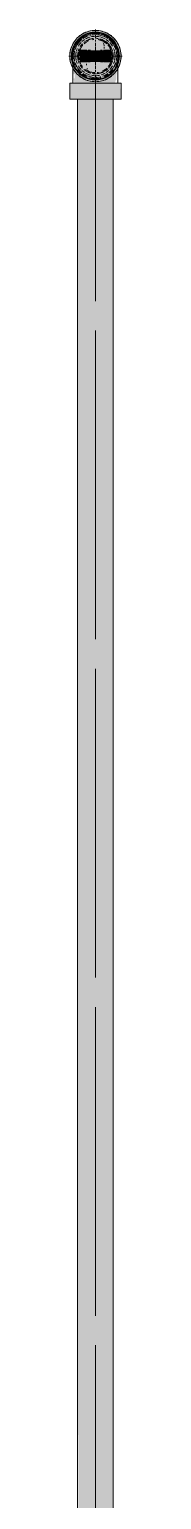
# Model space of a CAD drawing. Header units: millimetres. Extents: x -4000 to 187956, y -58990 to 162485.
# Drawn here: x 51725 to 51775, y 71095 to 72475 of the extents above; entities that cross this region are included whole.
import ezdxf

# ---------------------------------------------------------------- set-up
doc = ezdxf.new("R2010")
doc.units = ezdxf.units.MM
doc.linetypes.add('Dash 1_16_', pattern=[317.5, 158.75, -158.75])
for name, color, linetype, lineweight in [('F-SPRN', 3, 'Continuous', 9), ('P-PIPE', 3, 'Continuous', 9), ('P-PIPE-CNTR', 3, 'Continuous', 9)]:
    doc.layers.add(name, color=color, linetype=linetype, lineweight=lineweight)

# ---------------------------------------------------------------- blocks, each defined once
blk = doc.blocks.new('Sprinkler_Up - DN20-V445-0_000')
at = {"layer": 'F-SPRN', "transparency": 33554534}
for points in [[(-13.5, 0), (-3.9, 0.7), (-1.7, 2.9), (-1.2, 3.5), (-0.6, 4), (0.6, 4), (1.2, 3.5), (1.7, 2.9), (4.6, 0), (22.2, 0), (18, 13.1), (6.9, 21.2), (-6.9, 21.2), (-18, 13.1), (-22.2, 0)], [(0, -16.7), (4.3, -16.1), (12.9, -9.9), (16.1, -4.3), (16.1, 4.3), (11.8, 11.8), (8.3, 14.4), (0, 16.7), (-4.3, 16.1), (-11.8, 11.8), (-16.1, 4.3), (-16.1, -4.3), (-11.8, -11.8), (-8.3, -14.4)], [(0, -15.6), (7.8, -13.5), (13.5, -7.8), (15.1, -4), (15.1, 4), (13.5, 7.8), (7.8, 13.5), (0, 15.6), (-7.8, 13.5), (-11, 11), (-15.1, 4), (-15.1, -4), (-11, -11), (-7.8, -13.5)], [(3.4, -21.2), (6.9, -21.2), (18, -13.1), (22.2, 0), (3.9, -0.7), (1.7, -2.9), (1.2, -3.5), (0.6, -4), (-0.6, -4), (-1.2, -3.5), (-1.7, -2.9), (-4.6, 0), (-22.2, 0), (-18, -13.1), (-6.9, -21.2), (0, -21.2)], [(-10.9, -5.5), (-10.9, 5.4), (-14.5, 5.4), (-14.5, -5.5)], [(-7.7, -5.5), (-7.7, 5.4), (-10.9, 5.4), (-10.9, -5.5)], [(0, -5.5), (0, 5.4), (-7.7, 5.4), (-7.7, -5.5)], [(0, 0), (5.7, 0), (2.9, 4.9), (-2.9, 4.9), (-5.7, 0)], [(2.9, -4.9), (5.7, 0), (-5.7, 0), (-2.9, -4.9)], [(-4.6, 0), (4.6, 0), (0, 4.6)], [(0, -4.6), (4.6, 0), (-4.6, 0)], [(0, -2.6), (1.3, 0), (-1.8, 0)], [(-1.3, 0), (1.8, 0), (0, 2.6)], [(7.7, -5.5), (7.7, 5.4), (0, 5.4), (0, -5.5)], [(10.9, -5.5), (10.9, 5.4), (7.7, 5.4), (7.7, -5.5)], [(14.5, -5.5), (14.5, 5.4), (10.9, 5.4), (10.9, -5.5)]]:
    blk.add_hatch(color=1, dxfattribs=at).paths.add_polyline_path(points)
at = {"layer": 'F-SPRN', "color": 1}
for p, q in [((-11.5, 5.4), (-14.5, 5.4)), ((-14.5, 5.4), (-11.3, 5.4)), ((-14.5, 5.4), (-14.5, 3.7)), ((-14.5, 3.3), (-14.5, 0)), ((-11.5, 5.4), (-11.5, 4)), ((-10.9, 1.9), (-10.9, 3.6)), ((-10.8, 5.4), (-8, 5.4)), ((-8.1, 5.4), (-10.8, 5.4)), ((-8.1, 5.4), (-8.1, 2.8)), ((-8.1, 2.5), (-8.1, 0.7)), ((-7.7, 4.8), (-7.7, 2.7)), ((-7.7, 4.8), (-7.7, 2.7)), ((-7.7, 2.1), (-7.7, 0.5)), ((-7.7, 2.1), (-7.7, 0.5)), ((-6.7, 5.4), (-4.7, 5.4)), ((-5.8, 3.8), (-5.8, 2.2)), ((-2.1, 0), (-2.1, 0)), ((-2.1, 0), (-2.1, -0.1)), ((-1.6, 1.3), (-1.7, 1.2)), ((-1.5, 1.4), (-1.6, 1.3)), ((-1.6, 1.3), (-1.6, 1.3)), ((-1.5, 1.5), (-1.5, 1.4)), ((-1.1, 1.8), (-1.2, 1.7)), ((-1, 1.8), (-1.1, 1.8)), ((-0.6, 2), (-0.7, 2)), ((-0.6, 2), (-0.6, 2)), ((-0.5, 2), (-0.6, 2)), ((-0.4, 2), (-0.5, 2)), ((-0.3, 2.1), (-0.4, 2)), ((0, 2.1), (-0.1, 2.1)), ((-0.1, 2.1), (-0.1, 2.1)), ((0.1, 2.1), (0, 2.1)), ((2.1, 0.1), (2.1, 0.2)), ((2.1, 0.2), (2.1, 0.2)), ((2.1, 0), (2.1, 0.1)), ((2.1, 0), (2.1, 0)), ((4.7, 5.4), (6.5, 5.4)), ((7.7, 5.4), (10.8, 5.4)), ((7.7, 5.2), (7.7, 2.7)), ((7.7, 5.2), (7.7, 2.7)), ((7.7, 2.3), (7.7, 0.5)), ((7.7, 2.3), (7.7, 0.5)), ((10.8, 5.4), (8.1, 5.4)), ((8.1, 5.4), (8.1, 2.8)), ((8.1, 2.5), (8.1, 0.4)), ((10.9, 5.4), (14.5, 5.4)), ((10.9, 3.6), (10.9, 0.2)), ((14.5, 5.4), (11.5, 5.4)), ((11.5, 5.4), (11.5, 4)), ((11.5, 3), (11.5, 0.2)), ((14.5, 5.4), (14.5, -5.5)), ((-14.5, -1.3), (-14.5, -3.7)), ((-11.1, -5.5), (-14.5, -5.5)), ((-14.5, -5.5), (-11.5, -5.5)), ((-10.9, -2.6), (-10.9, -1.3)), ((-10.8, -5.5), (-8.1, -5.5)), ((-7.8, -5.5), (-10.8, -5.5)), ((-8.1, -4.2), (-8.1, -5.5)), ((-7.7, -2.7), (-7.7, -4)), ((-7.7, -2.7), (-7.7, -4)), ((-7, -5.5), (-5.8, -5.5)), ((-4.8, -5.5), (-7, -5.5)), ((-5.8, -2.3), (-5.8, -3.8)), ((-2.1, -0.2), (-2.1, -0.3)), ((0, -2.1), (0.1, -2.1)), ((7, -5.5), (4.8, -5.5)), ((5.8, -2.2), (5.8, -3.8)), ((5.8, -5.5), (7, -5.5)), ((7.7, -0.5), (7.7, -2.3)), ((7.7, -0.5), (7.7, -2.3)), ((7.7, -2.7), (7.7, -5.4)), ((7.7, -2.7), (7.7, -5.4)), ((10.8, -5.5), (7.7, -5.5)), ((8.1, -0.4), (8.1, -2.5)), ((8.1, -2.8), (8.1, -5.5)), ((8.1, -5.5), (10.8, -5.5)), ((10.9, -0.2), (10.9, -3.6)), ((14.5, -5.5), (10.9, -5.5)), ((11.5, -0.2), (11.5, -3)), ((11.5, -4), (11.5, -5.5)), ((11.5, -5.5), (14.5, -5.5))]:
    blk.add_line(p, q, dxfattribs=at)
at = {"layer": 'F-SPRN', "color": 1, "flags": 128}
for points in [[(-2, 0.6), (-2, 0.5), (-2, 0.5), (-2, 0.4), (-2.1, 0.3), (-2.1, 0.2)], [(-2.1, 0.2), (-2.1, 0.1), (-2.1, 0)], [(-1.8, 1.1), (-1.8, 1), (-1.9, 0.9), (-1.9, 0.8), (-1.9, 0.8), (-2, 0.7), (-2, 0.6)], [(-1.7, 1.2), (-1.7, 1.1), (-1.8, 1.1)], [(-1.3, 1.6), (-1.4, 1.6), (-1.4, 1.5), (-1.5, 1.5)], [(-1.2, 1.7), (-1.2, 1.7), (-1.3, 1.6)], [(-0.9, 1.9), (-0.9, 1.9), (-1, 1.8)], [(-0.7, 2), (-0.8, 1.9), (-0.9, 1.9)], [(-0.1, 2.1), (-0.2, 2.1), (-0.3, 2.1)], [(0.3, 2.1), (0.2, 2.1), (0.1, 2.1)], [(0.7, 2), (0.6, 2), (0.5, 2), (0.4, 2), (0.4, 2), (0.3, 2.1)], [(1, 1.8), (0.9, 1.9), (0.8, 1.9), (0.8, 1.9), (0.7, 2)], [(2.1, 0.2), (2.1, 0.3), (2, 0.4), (2, 0.5), (2, 0.6), (2, 0.7), (1.9, 0.7), (1.9, 0.8), (1.9, 0.9), (1.8, 1), (1.8, 1), (1.8, 1.1), (1.7, 1.2), (1.7, 1.2), (1.6, 1.3), (1.6, 1.4), (1.5, 1.4), (1.4, 1.5), (1.4, 1.5), (1.3, 1.6), (1.3, 1.7), (1.2, 1.7), (1.1, 1.7), (1.1, 1.8), (1, 1.8)], [(-2.1, -0.1), (-2.1, -0.2), (-2.1, -0.2)], [(-2.1, -0.3), (-2, -0.4), (-2, -0.5), (-2, -0.6), (-2, -0.7), (-1.9, -0.7), (-1.9, -0.8), (-1.9, -0.9), (-1.8, -1), (-1.8, -1), (-1.8, -1.1), (-1.7, -1.2), (-1.7, -1.2), (-1.6, -1.3), (-1.6, -1.4), (-1.5, -1.4), (-1.4, -1.5), (-1.4, -1.5), (-1.3, -1.6), (-1.3, -1.7), (-1.2, -1.7), (-1.1, -1.7), (-1.1, -1.8), (-1, -1.8), (-0.9, -1.9), (-0.8, -1.9), (-0.8, -1.9), (-0.7, -2), (-0.6, -2), (-0.5, -2), (-0.4, -2), (-0.4, -2), (-0.3, -2.1), (-0.2, -2.1), (-0.1, -2.1), (0, -2.1)], [(0.1, -2.1), (0.1, -2.1), (0.2, -2.1), (0.3, -2.1), (0.4, -2), (0.5, -2), (0.6, -2), (0.6, -2), (0.7, -2), (0.8, -1.9), (0.9, -1.9), (0.9, -1.9), (1, -1.8), (1.1, -1.8), (1.2, -1.7), (1.2, -1.7), (1.3, -1.6), (1.4, -1.6), (1.4, -1.5), (1.5, -1.5), (1.5, -1.4), (1.6, -1.3), (1.6, -1.3), (1.7, -1.2), (1.7, -1.1), (1.8, -1.1), (1.8, -1), (1.9, -0.9), (1.9, -0.8), (1.9, -0.8), (2, -0.7), (2, -0.6), (2, -0.5), (2, -0.5), (2, -0.4), (2.1, -0.3), (2.1, -0.2), (2.1, -0.1), (2.1, 0)]]:
    blk.add_lwpolyline(points, dxfattribs=at)
at = {"layer": 'F-SPRN', "color": 1}
for radius, start, end in [(22.2, 360, 180), (21.9, 126.6942, 143.2701), (21.9, 108.2621, 125.7507), (16.7, 121.4181, 130.5751), (16.7, 121.4181, 130.5751), (16.7, 106.5995, 120), (16.7, 106.5995, 120), (15.6, 114.4363, 119.9813), (15.6, 114.4363, 119.9813), (21.9, 99.348, 107.901), (16.7, 96.4143, 105), (16.7, 96.4143, 105), (21.9, 90.145, 98.8503), (15.6, 95.5762, 100.6843), (15.6, 95.5762, 100.6843), (16.7, 83.0684, 90), (16.7, 83.0684, 90), (21.9, 72.5583, 89.4624), (15.6, 75.573, 80.5892), (15.6, 75.573, 80.5892), (15.6, 67.5614, 74.5481), (15.6, 67.5614, 74.5481), (16.7, 60, 75), (16.7, 60, 75), (15.6, 60.0187, 65.5637), (15.6, 60.0187, 65.5637), (21.9, 54.2493, 71.7379), (16.7, 49.4249, 58.5819), (16.7, 49.4249, 58.5819), (21.9, 36.7299, 53.3058), (21.9, 165.6773, 179.2615), (21.9, 144.7698, 164.8151), (16.7, 167.6802, 180), (16.7, 167.6802, 180), (16.7, 155.3879, 164.9693), (16.7, 155.3879, 164.9693), (15.6, 166.4265, 180), (15.6, 166.4265, 180), (15.6, 150.9409, 165), (15.6, 159.6139, 165), (16.7, 136.7213, 149.931), (16.7, 136.7213, 149.931), (15.6, 150.9409, 156.3845), (15.6, 138.4214, 150), (15.6, 138.4214, 150), (15.6, 120.5262, 133.2078), (15.6, 120.5262, 133.2078), (4.63, 155.7832, 180), (4.63, 155.7832, 180), (4.63, 109.0192, 138.2703), (4.63, 109.0192, 138.2703), (2.56, 109.0192, 168.8278), (2.56, 109.0192, 168.8278), (2.04, 109.0192, 180), (4.63, 17.9592, 90), (4.63, 17.9592, 90), (3.81, 57.0577, 90), (2.56, 14.5599, 90), (2.56, 14.5599, 90), (2.04, 10.4703, 90), (3.81, 16.1605, 43.8358), (15.6, 46.7922, 60), (15.6, 46.7922, 60), (15.6, 30, 41.5786), (15.6, 30, 41.5786), (16.7, 30, 43.2787), (16.7, 30, 43.2787), (15.6, 23.6155, 29.5646), (15.6, 15, 29.5646), (15.6, 15, 20.3861), (16.7, 15, 24.6121), (16.7, 15, 24.6121), (15.6, 360, 13.6618), (15.6, 0, 13.6618), (16.7, 360, 12.3198), (16.7, 0, 12.3198), (21.9, 15.1849, 35.2302), (21.9, 0.7385, 14.3227), (22.2, 180, 360), (21.9, 180.7385, 194.3227), (21.9, 195.1849, 205.2075), (21.9, 207.5667, 215.2302), (21.9, 216.7299, 233.3058), (16.7, 180, 192.3198), (16.7, 180, 192.3198), (16.7, 195.0307, 204.6121), (16.7, 195.0307, 204.6121), (15.6, 181.9082, 193.6618), (15.6, 181.9082, 193.6618), (15.6, 197.3339, 209.5646), (15.6, 197.3339, 209.5646), (16.7, 210.069, 223.2787), (16.7, 210.069, 223.2787), (15.6, 212.5472, 219.5472), (15.6, 212.5472, 219.5472), (16.7, 229.4249, 238.5819), (16.7, 229.4249, 238.5819), (15.6, 233.795, 240), (15.6, 233.795, 240), (15.6, 240.0187, 254.5481), (15.6, 240.0187, 254.5481), (4.63, 197.9592, 0), (4.63, 197.9592, 270), (3.81, 196.1605, 270), (2.56, 191.1677, 0), (2.56, 191.1677, 360), (2.04, 190.4703, 0), (4.63, 270, 360), (3.81, 270, 360), (15.6, 294.4363, 299.9813), (15.6, 294.4363, 299.9813), (15.6, 300, 313.2078), (15.6, 300, 313.2078), (16.7, 301.4181, 310.5751), (16.7, 301.4181, 310.5751), (15.6, 320.4528, 330), (15.6, 320.4528, 330), (16.7, 316.7213, 330), (16.7, 316.7213, 330), (21.9, 306.6942, 323.2701), (15.6, 330.4354, 345), (15.6, 330.4354, 336.3845), (15.6, 339.6139, 345), (15.6, 346.3382, 360), (15.6, 346.3382, 360), (16.7, 335.3879, 345), (16.7, 335.3879, 345), (16.7, 347.6802, 360), (16.7, 347.6802, 360), (21.9, 324.7698, 332.4333), (21.9, 334.7925, 344.8151), (21.9, 345.6773, 359.2615), (21.9, 234.2493, 251.7379), (16.7, 240, 255), (16.7, 240, 255), (21.9, 252.5583, 269.4624), (15.6, 255, 267.64), (15.6, 255, 267.64), (16.7, 263.0684, 270), (16.7, 263.0684, 270), (21.9, 270.145, 278.8503), (15.6, 275.5762, 280.6843), (15.6, 275.5762, 280.6843), (16.7, 276.4143, 285), (16.7, 276.4143, 285), (21.9, 279.348, 287.901), (16.7, 286.5995, 300), (16.7, 286.5995, 300), (21.9, 288.2621, 305.7507)]:
    blk.add_arc((0, 0), radius, start, end, dxfattribs=at)
blk = doc.blocks.new('Steel_Transition_Threaded_HoaPhat - Standard-V440-0_000')
at = {"layer": 'P-PIPE', "lineweight": 13, "transparency": 33554534}
h = blk.add_hatch(color=1, dxfattribs=at)
h.paths.add_polyline_path([(56750, 72427.6), (56755.8, 72428.4), (56761.3, 72430.6), (56765.9, 72434.2), (56770.1, 72440.2), (56771.7, 72444.3), (56772.5, 72450.1), (56771.7, 72455.9), (56769.5, 72461.3), (56765.9, 72466), (56761.3, 72469.6), (56755.8, 72471.8), (56750, 72472.6), (56744.2, 72471.8), (56738.8, 72469.6), (56734.1, 72466), (56730.5, 72461.3), (56728.3, 72455.9), (56727.5, 72450.1), (56729.9, 72440.2), (56730.5, 72438.8), (56734.1, 72434.2), (56738.8, 72430.6), (56744.2, 72428.4)])
h.paths.add_polyline_path([(56750, 72430), (56744.8, 72430.7), (56740, 72432.7), (56735.8, 72435.9), (56732.5, 72440.2), (56730.6, 72444.9), (56729.9, 72450.1), (56730.6, 72455.3), (56732.6, 72460.1), (56735.8, 72464.3), (56740, 72467.5), (56744.8, 72469.5), (56750, 72470.2), (56755.2, 72469.5), (56760.1, 72467.5), (56764.2, 72464.3), (56767.4, 72460.1), (56769.4, 72455.3), (56770.1, 72450.1), (56769.4, 72444.9), (56767.4, 72440), (56764.2, 72435.9), (56760.1, 72432.7), (56755.2, 72430.7)])
for points in [[(56750, 72430), (56750, 72433.7), (56741.8, 72435.9), (56735.8, 72441.9), (56733.6, 72450.1), (56735.8, 72458.3), (56741.8, 72464.3), (56750, 72466.5), (56750, 72470.2), (56744.8, 72469.5), (56740, 72467.5), (56735.8, 72464.3), (56732.6, 72460.1), (56730.6, 72455.3), (56729.9, 72450.1), (56730.6, 72444.9), (56732.6, 72440), (56735.8, 72435.9), (56740, 72432.7), (56744.8, 72430.7)], [(56750, 72431.6), (56754.8, 72432.2), (56759.3, 72434.1), (56765.6, 72440.2), (56766, 72440.8), (56767.9, 72445.3), (56768.5, 72450.1), (56767.9, 72454.9), (56766, 72459.3), (56763.1, 72463.2), (56759.3, 72466.1), (56754.8, 72468), (56750, 72468.6), (56745.2, 72468), (56740.8, 72466.1), (56736.9, 72463.2), (56734, 72459.3), (56732.1, 72454.9), (56731.5, 72450.1), (56732.1, 72445.3), (56734.4, 72440.2), (56736.9, 72437), (56740.8, 72434.1), (56745.2, 72432.2)], [(56750, 72430), (56755.2, 72430.7), (56760.1, 72432.7), (56764.2, 72435.9), (56767.5, 72440.2), (56769.4, 72444.9), (56770.1, 72450.1), (56769.4, 72455.3), (56767.4, 72460.1), (56764.2, 72464.3), (56760.1, 72467.5), (56755.2, 72469.5), (56750, 72470.2), (56750, 72466.5), (56758.2, 72464.3), (56764.2, 72458.3), (56766.4, 72450.1), (56764.2, 72441.9), (56758.2, 72435.9), (56750, 72433.7)]]:
    blk.add_hatch(color=1, dxfattribs=at).paths.add_polyline_path(points)
at = {"layer": 'P-PIPE', "color": 20, "lineweight": 13}
for radius, start, end in [(22.5, 90, 270), (22.5, 135, 150), (20.1, 135, 148.1553), (22.5, 120, 135), (20.1, 128.8856, 135), (18.5, 123.4976, 133.2041), (18.5, 123.4976, 133.2041), (20.1, 120, 125.0043), (22.5, 105, 120), (20.1, 109.6859, 120), (18.5, 106.819, 120), (18.5, 106.819, 120), (16.4, 113.4045, 120), (16.4, 107.4657, 111.9681), (22.5, 90, 105), (20.1, 100.9975, 105), (18.5, 91.4353, 103.2046), (18.5, 91.4353, 103.2046), (16.4, 96.2132, 104.6042), (20.1, 90.5246, 98.5089), (22.5, 75, 90), (22.5, 270, 90), (18.5, 78.0986, 90), (18.5, 78.0986, 90), (20.1, 75.0607, 87.9279), (16.4, 70.3629, 75), (18.5, 60, 75), (18.5, 60, 75), (20.1, 60, 75), (22.5, 60, 75), (16.4, 60.5934, 66.5955), (20.1, 54.9957, 60), (18.5, 46.7959, 56.5024), (18.5, 46.7959, 56.5024), (22.5, 45, 60), (20.1, 45, 51.1144), (20.1, 31.8447, 45), (22.5, 30, 45), (22.5, 165, 180), (22.5, 180, 195), (22.5, 150, 165), (20.1, 166.0499, 180), (20.1, 180, 193.9501), (20.1, 150, 162.7449), (18.5, 166.5939, 193.4061), (18.5, 166.5939, 180), (18.5, 180, 193.4061), (18.5, 157.6232, 165), (18.5, 157.6232, 165), (16.4, 168.5467, 178.9063), (18.5, 136.4297, 150), (18.5, 136.4297, 150), (16.4, 158.0319, 163.506), (16.4, 50.4733, 56.6389), (16.4, 30, 36.4537), (18.5, 30, 43.5703), (18.5, 30, 43.5703), (16.4, 351.9681, 4.8393), (18.5, 15, 22.3768), (18.5, 15, 22.3768), (20.1, 17.2551, 30), (18.5, 346.5939, 13.4061), (18.5, 0, 13.4061), (18.5, 346.5939, 0), (22.5, 15, 30), (20.1, 0, 13.9501), (20.1, 346.0499, 0), (22.5, 0, 15), (22.5, 345, 0), (22.5, 195, 210), (22.5, 210, 225), (20.1, 197.2551, 209.4067), (18.5, 195, 202.3768), (18.5, 195, 202.3768), (20.1, 209.4067, 210), (20.1, 211.8447, 225), (16.4, 180.8106, 191.4533), (18.5, 210, 223.5703), (18.5, 210, 223.5703), (16.4, 210.6635, 217.3233), (18.5, 226.7959, 236.5024), (18.5, 226.7959, 236.5024), (16.4, 230.4733, 236.6389), (16.4, 301.0738, 308.0319), (18.5, 303.4976, 313.2041), (18.5, 303.4976, 313.2041), (16.4, 323.5463, 330), (18.5, 316.4297, 330), (18.5, 316.4297, 330), (20.1, 315, 328.1553), (16.4, 338.0319, 342.8691), (22.5, 315, 330), (18.5, 337.6232, 345), (18.5, 337.6232, 345), (20.1, 330, 330.5933), (20.1, 330.5933, 342.7449), (22.5, 330, 345), (22.5, 225, 240), (20.1, 225, 231.1144), (20.1, 234.9957, 240), (22.5, 240, 255), (20.1, 240, 255), (18.5, 240, 255), (18.5, 240, 255), (16.4, 246.9681, 252.9388), (22.5, 255, 270), (20.1, 255.0607, 267.9279), (18.5, 258.0986, 270), (18.5, 258.0986, 270), (16.4, 264.1652, 268.506), (22.5, 270, 285), (20.1, 270.5246, 278.5089), (18.5, 271.4353, 283.2046), (18.5, 271.4353, 283.2046), (16.4, 276.2132, 283.9063), (20.1, 280.9975, 285), (16.4, 287.4657, 291.9681), (18.5, 286.819, 300), (18.5, 286.819, 300), (22.5, 285, 300), (20.1, 289.6859, 300), (16.4, 295.1607, 300), (20.1, 300, 305.0043), (22.5, 300, 315), (20.1, 308.8856, 315)]:
    blk.add_arc((56750, 72450.1), radius, start, end, dxfattribs=at)
blk = doc.blocks.new('Steel_Elbow_Threaded_HoaPhat - Standard-V446-0_000')
at = {"layer": 'P-PIPE', "lineweight": 13, "transparency": 33554534}
for points in [[(51750, 72426), (51756.2, 72426.8), (51762.1, 72429.2), (51767.1, 72433), (51771.8, 72440.2), (51773.3, 72443.8), (51774.1, 72450.1), (51773.3, 72456.3), (51770.9, 72462.1), (51767.1, 72467.1), (51762.1, 72471), (51756.2, 72473.4), (51750, 72474.2), (51743.8, 72473.4), (51737.9, 72471), (51733, 72467.1), (51729.1, 72462.1), (51726.7, 72456.3), (51725.9, 72450.1), (51728.2, 72440.2), (51729.1, 72438), (51733, 72433), (51737.9, 72429.2), (51743.8, 72426.8)], [(51726.7, 72409.5), (51750, 72409.5), (51750, 72424.7), (51725.9, 72424.7), (51725.9, 72409.5)], [(51774.1, 72409.5), (51773.3, 72424.7), (51750, 72424.7), (51750, 72409.5), (51773.3, 72409.5)]]:
    blk.add_hatch(color=1, dxfattribs=at).paths.add_polyline_path(points)
h = blk.add_hatch(color=1, dxfattribs=at)
h.paths.add_polyline_path([(51733.1, 72434.9), (51730.5, 72439.5), (51731.4, 72435.6)])
h.paths.add_polyline_path([(51736.4, 72424.7), (51750, 72424.7), (51750, 72428.9), (51742.8, 72430.2), (51744.1, 72428.3), (51736.6, 72433), (51732.6, 72437.1), (51733.8, 72431.9), (51729.6, 72440.2), (51729.1, 72440.2), (51729.4, 72433), (51730.5, 72433.3), (51730.6, 72429.2), (51729.3, 72428.9), (51730.4, 72424.7), (51734, 72424.7)])
h = blk.add_hatch(color=1, dxfattribs=at)
h.paths.add_polyline_path([(51757.2, 72430.2), (51759.7, 72430.2), (51755.9, 72428.3)])
h.paths.add_polyline_path([(51768.3, 72424.7), (51769.7, 72428.5), (51769.9, 72435.9), (51770.2, 72440), (51768.8, 72439.5), (51762.8, 72432.6), (51757.2, 72430.2), (51750, 72428.9), (51750, 72424.7), (51766, 72424.7)])
h.paths.add_polyline_path([(51765.7, 72433.4), (51766.1, 72435.6), (51768.2, 72436.4)])
at = {"layer": 'P-PIPE', "color": 20, "lineweight": 13}
for p, q in [((51734.7, 72464.7), (51735.3, 72465.3)), ((51736.5, 72466.4), (51737.2, 72466.9)), ((51737.2, 72466.9), (51737.9, 72467.4)), ((51739.3, 72468.3), (51740, 72468.7)), ((51746.4, 72470.9), (51747.2, 72471.1)), ((51749.8, 72471.2), (51750, 72471.2)), ((51755, 72470.6), (51755.8, 72470.4)), ((51755.8, 72470.4), (51756.7, 72470.2)), ((51756.7, 72470.2), (51757.5, 72469.9)), ((51757.5, 72469.9), (51758.2, 72469.6)), ((51762.6, 72467.1), (51763.3, 72466.5)), ((51764.6, 72465.4), (51765.2, 72464.8)), ((51728.9, 72450.1), (51728.9, 72450.1)), ((51729.5, 72455.1), (51729.7, 72455.9)), ((51730.2, 72457.5), (51730.5, 72458.3)), ((51732.1, 72461.3), (51732.5, 72462)), ((51732.5, 72462), (51733, 72462.7)), ((51733, 72462.7), (51733.6, 72463.4)), ((51766.3, 72463.6), (51766.8, 72462.9)), ((51766.8, 72462.9), (51767.3, 72462.2)), ((51767.3, 72462.2), (51767.8, 72461.5)), ((51767.8, 72461.5), (51768.2, 72460.8)), ((51768.2, 72460.8), (51768.7, 72460.1)), ((51768.7, 72460.1), (51769, 72459.3)), ((51770.3, 72456.2), (51770.5, 72455.3)), ((51771, 72452.8), (51771.1, 72452)), ((51771.1, 72452), (51771.1, 72451.2)), ((51771.1, 72451.2), (51771.1, 72450.3)), ((51771.1, 72450.3), (51771.2, 72450.1)), ((51771.2, 72450.1), (51771.2, 72450.1)), ((51728.9, 72449.5), (51728.9, 72449.7)), ((51728.9, 72449.3), (51728.9, 72449.5)), ((51728.9, 72445.5), (51728.9, 72446.1)), ((51728.9, 72444.9), (51728.9, 72445.5)), ((51728.9, 72444.3), (51728.9, 72444.9)), ((51728.9, 72443.6), (51728.9, 72444.3)), ((51728.9, 72442.9), (51728.9, 72443.6)), ((51728.9, 72442.2), (51728.9, 72442.9)), ((51728.9, 72441.4), (51728.9, 72442.2)), ((51728.9, 72440.6), (51728.9, 72441.4)), ((51728.9, 72439.8), (51728.9, 72440.6)), ((51728.9, 72439), (51728.9, 72439.8)), ((51728.9, 72438.2), (51728.9, 72439)), ((51771.2, 72446.2), (51771.2, 72445.6)), ((51771.2, 72445.6), (51771.2, 72445.1)), ((51771.2, 72445.1), (51771.2, 72444.4)), ((51771.2, 72444.4), (51771.2, 72443.8)), ((51771.2, 72443.8), (51771.2, 72443.1)), ((51771.2, 72443.1), (51771.2, 72442.4)), ((51771.2, 72442.4), (51771.2, 72441.6)), ((51771.2, 72441.6), (51771.2, 72440.9)), ((51771.2, 72440.9), (51771.2, 72440.1)), ((51771.2, 72440.1), (51771.2, 72439.2)), ((51771.2, 72439.2), (51771.2, 72438.4)), ((51725.9, 72424.7), (51725.9, 72409.5)), ((51726.7, 72424.7), (51725.9, 72424.7)), ((51750, 72424.7), (51725.9, 72424.7)), ((51729.1, 72424.7), (51726.7, 72424.7)), ((51728.9, 72424.7), (51729.2, 72424.7)), ((51728.9, 72424.7), (51729.2, 72424.7)), ((51730.3, 72424.7), (51729.1, 72424.7)), ((51729.2, 72424.7), (51730.1, 72424.7)), ((51729.2, 72424.7), (51731.7, 72424.7)), ((51730.1, 72424.7), (51731.7, 72424.7)), ((51733, 72424.7), (51730.3, 72424.7)), ((51731.7, 72424.7), (51732.8, 72424.7)), ((51731.7, 72424.7), (51736.4, 72424.7)), ((51733.8, 72424.7), (51736.4, 72424.7)), ((51742.7, 72424.7), (51734, 72424.7)), ((51736.4, 72424.7), (51742.8, 72424.7)), ((51736.4, 72424.7), (51742.8, 72424.7)), ((51743.7, 72424.7), (51750, 72424.7)), ((51743.7, 72424.7), (51750, 72424.7)), ((51750, 72424.7), (51743.8, 72424.7)), ((51756.2, 72424.7), (51750, 72424.7)), ((51774.1, 72424.7), (51750, 72424.7)), ((51750, 72424.7), (51756.3, 72424.7)), ((51750, 72424.7), (51756.3, 72424.7)), ((51757.2, 72424.7), (51763.6, 72424.7)), ((51757.2, 72424.7), (51763.6, 72424.7)), ((51766, 72424.7), (51757.3, 72424.7)), ((51763.6, 72424.7), (51766.2, 72424.7)), ((51763.6, 72424.7), (51768.3, 72424.7)), ((51768.5, 72424.7), (51767.1, 72424.7)), ((51767.2, 72424.7), (51768.3, 72424.7)), ((51768.3, 72424.7), (51770.8, 72424.7)), ((51768.3, 72424.7), (51770.8, 72424.7)), ((51770.9, 72424.7), (51768.5, 72424.7)), ((51770.8, 72424.7), (51771.2, 72424.7)), ((51770.8, 72424.7), (51771.2, 72424.7)), ((51773.3, 72424.7), (51770.9, 72424.7)), ((51774.1, 72424.7), (51773.3, 72424.7)), ((51774.1, 72409.5), (51774.1, 72424.7)), ((51725.9, 72409.5), (51726.7, 72409.5)), ((51725.9, 72409.5), (51750, 72409.5)), ((51726.7, 72409.5), (51729.1, 72409.5)), ((51729.1, 72409.5), (51733, 72409.5)), ((51733.8, 72409.5), (51737.9, 72409.5)), ((51738.2, 72409.5), (51750, 72409.5)), ((51750, 72409.5), (51761.8, 72409.5)), ((51750, 72409.5), (51774.1, 72409.5)), ((51762.1, 72409.5), (51766.2, 72409.5)), ((51767.1, 72409.5), (51770.9, 72409.5)), ((51770.9, 72409.5), (51773.3, 72409.5)), ((51773.3, 72409.5), (51774.1, 72409.5))]:
    blk.add_line(p, q, dxfattribs=at)
at = {"layer": 'P-PIPE', "color": 20, "lineweight": 13, "flags": 128}
for points in [[(51733.6, 72463.4), (51734.1, 72464), (51734.7, 72464.7)], [(51735.3, 72465.3), (51735.9, 72465.8), (51736.5, 72466.4)], [(51737.9, 72467.4), (51738.6, 72467.9), (51739.3, 72468.3)], [(51740, 72468.7), (51740.8, 72469.1), (51741.6, 72469.5), (51742.3, 72469.8), (51743.1, 72470.1)], [(51743.1, 72470.1), (51743.9, 72470.3), (51744.8, 72470.6)], [(51744.8, 72470.6), (51745.6, 72470.8), (51746.4, 72470.9)], [(51747.2, 72471.1), (51748.1, 72471.1), (51748.9, 72471.2), (51749.8, 72471.2)], [(51750, 72471.2), (51750.8, 72471.2), (51751.7, 72471.2)], [(51751.7, 72471.2), (51752.5, 72471.1), (51753.4, 72471)], [(51753.4, 72471), (51754.2, 72470.8), (51755, 72470.6)], [(51758.2, 72469.6), (51759, 72469.2), (51759.8, 72468.8)], [(51759.8, 72468.8), (51760.5, 72468.4), (51761.2, 72468)], [(51761.2, 72468), (51761.9, 72467.5), (51762.6, 72467.1)], [(51763.3, 72466.5), (51763.9, 72466), (51764.6, 72465.4)], [(51765.2, 72464.8), (51765.8, 72464.2), (51766.3, 72463.6)], [(51728.9, 72451.8), (51729, 72452.6), (51729.1, 72453.5)], [(51728.9, 72450.1), (51728.9, 72450.9), (51728.9, 72451.8)], [(51728.9, 72449.7), (51728.9, 72449.9), (51728.9, 72450), (51728.9, 72450.1)], [(51729.1, 72453.5), (51729.3, 72454.3), (51729.5, 72455.1)], [(51729.7, 72455.9), (51729.9, 72456.7), (51730.2, 72457.5)], [(51730.5, 72458.3), (51730.9, 72459.1), (51731.2, 72459.9)], [(51731.2, 72459.9), (51731.6, 72460.6), (51732.1, 72461.3)], [(51769, 72459.3), (51769.4, 72458.5), (51769.7, 72457.8)], [(51769.7, 72457.8), (51770, 72457), (51770.3, 72456.2)], [(51770.5, 72455.3), (51770.7, 72454.5), (51770.8, 72453.7), (51771, 72452.8)], [(51771.2, 72450.1), (51771.2, 72450), (51771.2, 72449.9), (51771.2, 72449.8), (51771.2, 72449.6)], [(51728.9, 72447.1), (51728.9, 72447.5), (51728.9, 72448), (51728.9, 72448.4), (51728.9, 72448.7), (51728.9, 72449), (51728.9, 72449.3)], [(51728.9, 72446.1), (51728.9, 72446.6), (51728.9, 72447.1)], [(51728.9, 72424.7), (51728.9, 72425.7), (51728.9, 72426.7), (51728.9, 72427.7), (51728.9, 72428.7), (51728.9, 72429.7), (51728.9, 72430.7), (51728.9, 72431.7), (51728.9, 72432.7), (51728.9, 72433.6), (51728.9, 72434.6), (51728.9, 72435.5), (51728.9, 72436.4), (51728.9, 72437.3), (51728.9, 72438.2)], [(51771.2, 72449.6), (51771.2, 72449.4), (51771.2, 72449.1)], [(51771.2, 72449.1), (51771.2, 72448.8), (51771.2, 72448.5), (51771.2, 72448.1), (51771.2, 72447.7), (51771.2, 72447.2)], [(51771.2, 72447.2), (51771.2, 72446.7), (51771.2, 72446.2)], [(51771.2, 72438.4), (51771.2, 72437.5), (51771.2, 72436.6), (51771.2, 72435.7), (51771.2, 72434.8), (51771.2, 72433.9), (51771.2, 72432.9), (51771.2, 72432), (51771.2, 72431), (51771.2, 72430), (51771.2, 72429), (51771.2, 72428), (51771.2, 72427), (51771.2, 72426), (51771.2, 72424.9), (51771.2, 72424.7)]]:
    blk.add_lwpolyline(points, dxfattribs=at)
at = {"layer": 'P-PIPE', "color": 20, "lineweight": 13}
for radius, start, end in [(24.1, 90, 270), (24.1, 135, 150), (24.1, 120, 135), (21.1, 130, 141.0389), (24.1, 105, 120), (21.1, 112.3235, 123.6981), (24.1, 90, 105), (21.1, 99.9303, 104.963), (21.1, 91.1041, 96.3537), (24.1, 75, 90), (24.1, 270, 90), (21.1, 75.037, 90), (24.1, 60, 75), (21.1, 54.2198, 67.0686), (24.1, 45, 60), (21.1, 38.9611, 50), (24.1, 30, 45), (24.1, 165, 180), (24.1, 180, 195), (24.1, 150, 165), (21.1, 172.7077, 178.0289), (21.1, 165.7343, 170), (21.1, 156.3495, 164.9545), (21.1, 150.0026, 154.1966), (21.1, 141.5729, 145.795), (21.1, 33.7495, 38.4271), (21.1, 25.3748, 29.9974), (21.1, 15.0455, 23.6505), (21.1, 10, 14.2657), (24.1, 15, 30), (21.1, 1.9711, 7.2923), (24.1, 0, 15), (24.1, 345, 0), (24.1, 195, 210), (21.1, 181.9562, 187.75), (24.1, 210, 225), (21.1, 195.0335, 205.3678), (21.1, 207.9172, 210), (21.1, 218.4146, 230), (21.1, 310, 321.5854), (24.1, 315, 330), (21.1, 330, 332.0828), (21.1, 334.6322, 344.9665), (21.1, 345.7465, 350), (24.1, 330, 345), (21.1, 352.25, 358.0438), (24.1, 225, 240), (21.1, 234.1976, 239.9895), (24.1, 240, 255), (21.1, 240.7988, 247.6705), (24.1, 255, 270), (21.1, 255.0343, 270), (21.1, 270, 278.9621), (24.1, 270, 285), (21.1, 279.9464, 284.9657), (24.1, 285, 300), (21.1, 292.9377, 305.8024), (24.1, 300, 315)]:
    blk.add_arc((51750, 72450.1), radius, start, end, dxfattribs=at)

msp = doc.modelspace()

# ---------------------------------------------------------------- hatches: boundary and pattern name
at = {"layer": 'P-PIPE', "transparency": 33554534}
for points in [[(51741.7, 72435.6), (51742.8, 72437.6), (51741.7, 72441.7), (51742.8, 72445.9), (51745.8, 72449), (51757.2, 72454.3), (51758.4, 72458.4), (51757.2, 72462.6), (51755.9, 72464.3), (51750, 72466.8), (51741.7, 72464.6), (51735.5, 72458.4), (51733.3, 72450.1), (51735.5, 72441.7), (51738.2, 72438.3)], [(51750, 72433.4), (51758.4, 72435.6), (51762.9, 72440.2), (51766.1, 72445.8), (51766.1, 72454.4), (51761.8, 72461.9), (51758.4, 72464.6), (51750, 72466.8), (51745.7, 72466.2), (51738.2, 72461.9), (51733.9, 72454.4), (51733.9, 72445.8), (51738.2, 72438.3), (51741.7, 72435.6)], [(51745.7, 70950.1), (51750, 70950.1), (51750, 72409.5), (51733.3, 72409.5), (51733.9, 70950.1), (51741.7, 70950.1)], [(51754.3, 70950.1), (51766.7, 70950.1), (51766.1, 72409.5), (51750, 72409.5), (51750, 70950.1)]]:
    msp.add_hatch(color=1, dxfattribs=at).paths.add_polyline_path(points)

# ---------------------------------------------------------------- linework, layer by layer
at = {"layer": 'P-PIPE', "color": 20, "lineweight": 13}
for p, q in [((51733.3, 72409.5), (51733.3, 70950.1)), ((51737.9, 72409.5), (51733.3, 72409.5)), ((51761.8, 72409.5), (51738.2, 72409.5)), ((51766.7, 72409.5), (51762.1, 72409.5)), ((51766.7, 70950.1), (51766.7, 72409.5))]:
    msp.add_line(p, q, dxfattribs=at)
at = {"layer": 'P-PIPE', "color": 1}
for centre, radius, start, end in [((51750, 72458.4), 8.35, 69.0027, 79.2369), ((51750, 72458.4), 8.35, 46.6998, 57.8461), ((51750, 72450.1), 16.7, 46.0317, 57.203), ((51750, 72450.1), 16.7, 157.579, 164.2722), ((51750, 72450.1), 16.7, 140.6908, 147.6969), ((51750, 72441.7), 8.35, 90, 100.6842), ((51750, 72458.4), 8.35, 270, 280.6842), ((51750, 72458.4), 8.35, 316.3183, 330), ((51750, 72458.4), 8.35, 20.1285, 29.0413), ((51750, 72458.4), 8.35, 8.0385, 17.9918), ((51750, 72458.4), 8.35, 352.2824, 1.6717), ((51750, 72450.1), 16.7, 32.3031, 45.2846), ((51750, 72450.1), 16.7, 26.0042, 31.0974), ((51750, 72450.1), 16.7, 16.9375, 22.421), ((51750, 72450.1), 16.7, 4.3093, 9.8892), ((51750, 72450.1), 16.7, 182.797, 189.8892), ((51750, 72450.1), 16.7, 190.2154, 195.2487), ((51750, 72450.1), 16.7, 231.8726, 237.203), ((51750, 72441.7), 8.35, 172.0327, 181.5407), ((51750, 72441.7), 8.35, 199.9004, 209.0413), ((51750, 72441.7), 8.35, 131.0366, 150), ((51750, 72441.7), 8.35, 115.6806, 125.5287), ((51750, 72441.7), 8.35, 100.6842, 114.0387), ((51750, 72450.1), 16.7, 308.1274, 313.9683), ((51750, 72450.1), 16.7, 328.9026, 333.9958), ((51750, 72450.1), 16.7, 337.2636, 343.0625), ((51750, 72450.1), 16.7, 350.1108, 355.6907), ((51750, 72450.1), 16.7, 246.8976, 252.7976), ((51750, 72441.7), 8.35, 249.0027, 259.2369), ((51750, 72450.1), 16.7, 264.6626, 273.5288), ((51750, 72450.1), 16.7, 284.6882, 289.3082)]:
    msp.add_arc(centre, radius, start, end, dxfattribs=at)
at = {"layer": 'P-PIPE-CNTR', "color": 1, "linetype": 'Dash 1_16_'}
for p, q in [((51750, 72472.6), (51750, 72475.1)), ((51750, 72471.2), (51750, 72472.6)), ((51750, 72468.6), (51750, 72470.2)), ((51750, 72466.8), (51750, 72468)), ((51750, 72463.6), (51750, 72465.2)), ((51725, 72450.1), (51727.5, 72450.1)), ((51727.8, 72450.1), (51731.5, 72450.1)), ((51731.5, 72450.1), (51733.3, 72450.1)), ((51736.5, 72450.1), (51742.3, 72450.1)), ((51745.4, 72450.1), (51747.6, 72450.1)), ((51748.7, 72450.1), (51750, 72450.1)), ((51750, 72459.8), (51750, 72462.6)), ((51750, 72455.5), (51750, 72459.1)), ((51750, 72452.6), (51750, 72454.3)), ((51750, 72450.1), (51750, 72452.1)), ((51750, 72448), (51750, 72450.1)), ((51750, 72450.1), (51751.3, 72450.1)), ((51751.8, 72450.1), (51754.6, 72450.1)), ((51755.7, 72450.1), (51763.1, 72450.1)), ((51766.6, 72450.1), (51768.5, 72450.1)), ((51768.5, 72450.1), (51772.2, 72450.1)), ((51772.5, 72450.1), (51775, 72450.1)), ((51750, 72445.9), (51750, 72447.5)), ((51750, 72441.1), (51750, 72444.6)), ((51750, 72438.1), (51750, 72440.2)), ((51750, 72435), (51750, 72436.5)), ((51750, 72430), (51750, 72431.6)), ((51750, 72427.6), (51750, 72428.9)), ((51750, 72425.1), (51750, 72427.6)), ((51750, 69493.7), (51750, 72409.5)), ((51750, 70950.1), (51750, 72409.5))]:
    msp.add_line(p, q, dxfattribs=at)
at = {"layer": 'P-PIPE-CNTR', "color": 20, "lineweight": 13}
for p, q in [((51750, 72449.5), (51750, 72450.1)), ((51750, 72447.7), (51750, 72449.2)), ((51750, 72442.6), (51750, 72446)), ((51750, 72441.4), (51750, 72442.6)), ((51750, 72438.8), (51750, 72440.7)), ((51750, 72435.7), (51750, 72437.2)), ((51750, 72430.5), (51750, 72432.2)), ((51750, 72428), (51750, 72429.4)), ((51750, 72426.1), (51750, 72427.9)), ((51750, 72424.7), (51750, 72426.1)), ((51750, 72409.5), (51750, 72424.7))]:
    msp.add_line(p, q, dxfattribs=at)

# ---------------------------------------------------------------- block references
at = {"layer": 'F-SPRN', "color": 1}
msp.add_blockref('Sprinkler_Up - DN20-V445-0_000', (51750, 72450.1), dxfattribs=at)
at = {"layer": 'P-PIPE', "color": 20, "lineweight": 13}
for name, p in [('Steel_Elbow_Threaded_HoaPhat - Standard-V446-0_000', (0, 0)), ('Steel_Transition_Threaded_HoaPhat - Standard-V440-0_000', (-5000, 0))]:
    msp.add_blockref(name, p, dxfattribs=at)

doc.saveas('drawing.dxf')
